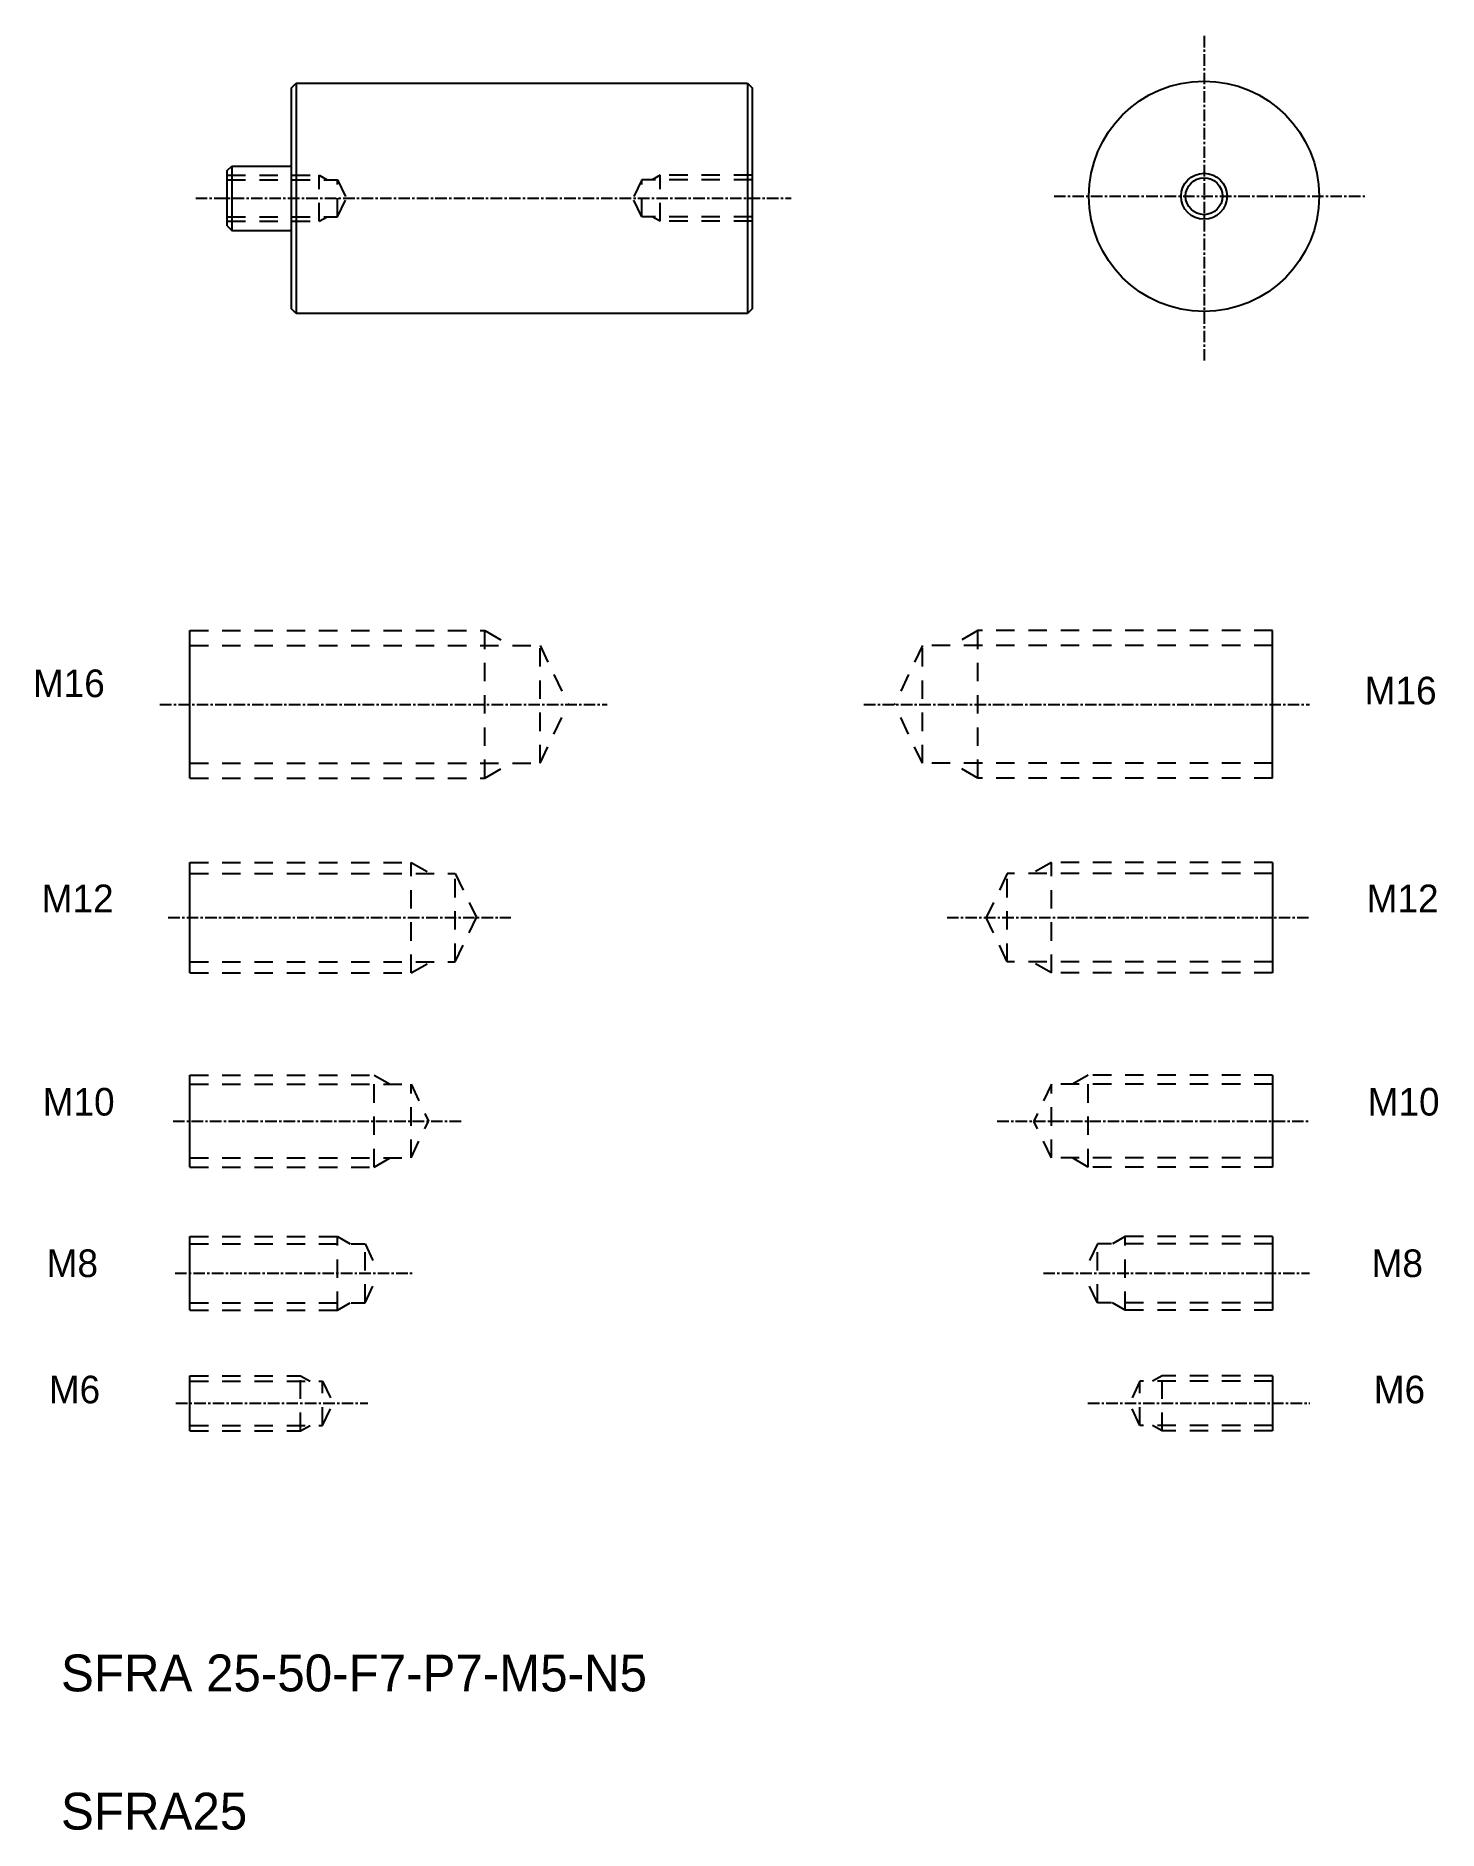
# Model space of a CAD drawing. Extents: x 161 to 313, y 38 to 233.
import ezdxf

# ---------------------------------------------------------------- set-up
doc = ezdxf.new("R2010")
doc.units = 0
doc.linetypes.add('CENTER', pattern=[2, 1.25, -0.25, 0.25, -0.25])
doc.linetypes.add('DASHED', pattern=[3.5, 2, -1.5])
doc.layers.get('0').update_dxf_attribs({"linetype": 'CONTINUOUS'})
doc.layers.add('CENTER', color=1, linetype='CENTER')

msp = doc.modelspace()

# ---------------------------------------------------------------- linework, layer by layer
for p, q in [((189.05, 227.44), (189.55, 227.94)), ((189.55, 227.94), (238.55, 227.94)), ((189.55, 227.94), (189.55, 202.94)), ((238.55, 227.94), (238.55, 202.94)), ((238.55, 227.94), (239.05, 227.44)), ((189.05, 203.44), (189.05, 227.44)), ((239.05, 227.44), (239.05, 203.44)), ((189.55, 221.69), (189.55, 221.69)), ((182.05, 218.44), (182.55, 218.94)), ((182.05, 212.44), (182.05, 218.44)), ((189.55, 215.44), (189.55, 215.44)), ((182.05, 212.44), (182.55, 211.94)), ((189.55, 202.94), (189.05, 203.44)), ((238.55, 202.94), (189.55, 202.94)), ((239.05, 203.44), (238.55, 202.94)), ((178.02, 152.52), (178.02, 168.52)), ((295.53, 152.52), (295.53, 168.52)), ((178.02, 131.37), (178.02, 143.37)), ((295.53, 143.37), (295.53, 131.37)), ((178.02, 110.29), (178.02, 120.29)), ((295.53, 120.29), (295.53, 110.29)), ((178.02, 94.78), (178.02, 102.78)), ((295.53, 102.78), (295.53, 94.78)), ((178.02, 81.66), (178.02, 87.66)), ((295.53, 87.66), (295.53, 81.66))]:
    msp.add_line(p, q)
at = {"color": 7}
msp.add_line((182.55, 218.94), (182.55, 211.94), dxfattribs=at)
at = {"color": 7, "linetype": 'CONTINUOUS'}
for p, q in [((182.55, 218.94), (188.85, 218.94)), ((182.55, 211.94), (188.85, 211.94))]:
    msp.add_line(p, q, dxfattribs=at)
at = {"color": 3, "linetype": 'DASHED'}
for p, q in [((182.05, 217.94), (192.05, 217.94)), ((182.05, 217.44), (194.05, 217.44)), ((192.05, 212.94), (192.05, 217.94)), ((192.05, 217.94), (192.92, 217.44)), ((194.05, 213.44), (194.05, 217.44)), ((194.05, 217.44), (195, 215.44)), ((227.05, 217.44), (226.1, 215.44)), ((239.05, 217.44), (227.05, 217.44)), ((227.05, 213.44), (227.05, 217.44)), ((229.05, 217.94), (228.18, 217.44)), ((239.05, 217.94), (229.05, 217.94)), ((229.05, 212.94), (229.05, 217.94)), ((194.05, 213.44), (195, 215.44)), ((227.05, 213.44), (226.1, 215.44)), ((182.05, 213.44), (194.05, 213.44)), ((182.05, 212.94), (192.05, 212.94)), ((192.05, 212.94), (192.92, 213.44)), ((239.05, 213.44), (227.05, 213.44)), ((229.05, 212.94), (228.18, 213.44)), ((239.05, 212.94), (229.05, 212.94)), ((178.02, 168.52), (210.02, 168.52)), ((210.02, 168.52), (212.79, 166.92)), ((210.02, 152.52), (210.02, 168.52)), ((263.53, 168.52), (260.76, 166.92)), ((263.53, 152.52), (263.53, 168.52)), ((295.53, 168.52), (263.53, 168.52)), ((178.02, 166.92), (216.02, 166.92)), ((216.02, 166.92), (219.07, 160.52)), ((216.02, 154.12), (216.02, 166.92)), ((257.53, 166.92), (254.48, 160.52)), ((257.53, 154.12), (257.53, 166.92)), ((295.53, 166.92), (257.53, 166.92)), ((216.02, 154.12), (219.07, 160.52)), ((257.53, 154.12), (254.48, 160.52)), ((178.02, 154.12), (216.02, 154.12)), ((210.02, 152.52), (212.79, 154.12)), ((295.53, 154.12), (257.53, 154.12)), ((263.53, 152.52), (260.76, 154.12)), ((178.02, 152.52), (210.02, 152.52)), ((295.53, 152.52), (263.53, 152.52)), ((178.02, 143.37), (202.02, 143.37)), ((178.02, 142.17), (206.82, 142.17)), ((202.02, 131.37), (202.02, 143.37)), ((202.02, 143.37), (204.1, 142.17)), ((206.82, 132.57), (206.82, 142.17)), ((206.82, 142.17), (209.11, 137.37)), ((266.73, 142.17), (264.45, 137.37)), ((295.53, 142.17), (266.73, 142.17)), ((266.73, 132.57), (266.73, 142.17)), ((271.53, 143.37), (269.45, 142.17)), ((295.53, 143.37), (271.53, 143.37)), ((271.53, 131.37), (271.53, 143.37)), ((206.82, 132.57), (209.11, 137.37)), ((266.73, 132.57), (264.45, 137.37)), ((178.02, 132.57), (206.82, 132.57)), ((202.02, 131.37), (204.1, 132.57)), ((295.53, 132.57), (266.73, 132.57)), ((271.53, 131.37), (269.45, 132.57)), ((178.02, 131.37), (202.02, 131.37)), ((295.53, 131.37), (271.53, 131.37)), ((178.02, 120.29), (198.02, 120.29)), ((178.02, 119.29), (202.02, 119.29)), ((198.02, 110.29), (198.02, 120.29)), ((198.02, 120.29), (199.75, 119.29)), ((202.02, 111.29), (202.02, 119.29)), ((202.02, 119.29), (203.92, 115.29)), ((271.53, 119.29), (269.63, 115.29)), ((295.53, 119.29), (271.53, 119.29)), ((271.53, 111.29), (271.53, 119.29)), ((275.53, 120.29), (273.8, 119.29)), ((295.53, 120.29), (275.53, 120.29)), ((275.53, 110.29), (275.53, 120.29)), ((202.02, 111.29), (203.92, 115.29)), ((271.53, 111.29), (269.63, 115.29)), ((178.02, 111.29), (202.02, 111.29)), ((198.02, 110.29), (199.75, 111.29)), ((295.53, 111.29), (271.53, 111.29)), ((275.53, 110.29), (273.8, 111.29)), ((178.02, 110.29), (198.02, 110.29)), ((295.53, 110.29), (275.53, 110.29)), ((178.02, 102.78), (194.02, 102.78)), ((178.02, 101.98), (197.02, 101.98)), ((194.02, 94.78), (194.02, 102.78)), ((194.02, 102.78), (195.41, 101.98)), ((197.02, 95.58), (197.02, 101.98)), ((197.02, 101.98), (198.54, 98.78)), ((276.53, 101.98), (275.01, 98.78)), ((276.53, 95.58), (276.53, 101.98)), ((295.53, 101.98), (276.53, 101.98)), ((279.53, 102.78), (278.15, 101.98)), ((279.53, 94.78), (279.53, 102.78)), ((295.53, 102.78), (279.53, 102.78)), ((197.02, 95.58), (198.54, 98.78)), ((276.53, 95.58), (275.01, 98.78)), ((178.02, 95.58), (197.02, 95.58)), ((194.02, 94.78), (195.41, 95.58)), ((295.53, 95.58), (276.53, 95.58)), ((279.53, 94.78), (278.15, 95.58)), ((178.02, 94.78), (194.02, 94.78)), ((295.53, 94.78), (279.53, 94.78)), ((178.02, 87.66), (190.02, 87.66)), ((190.02, 81.66), (190.02, 87.66)), ((190.02, 87.66), (191.06, 87.06)), ((283.53, 87.66), (282.49, 87.06)), ((295.53, 87.66), (283.53, 87.66)), ((283.53, 81.66), (283.53, 87.66)), ((178.02, 87.06), (192.42, 87.06)), ((192.42, 87.06), (193.56, 84.66)), ((192.42, 82.26), (192.42, 87.06)), ((281.13, 87.06), (279.99, 84.66)), ((295.53, 87.06), (281.13, 87.06)), ((281.13, 82.26), (281.13, 87.06)), ((192.42, 82.26), (193.56, 84.66)), ((281.13, 82.26), (279.99, 84.66)), ((178.02, 82.26), (192.42, 82.26)), ((190.02, 81.66), (191.06, 82.26)), ((295.53, 82.26), (281.13, 82.26)), ((283.53, 81.66), (282.49, 82.26)), ((178.02, 81.66), (190.02, 81.66)), ((295.53, 81.66), (283.53, 81.66))]:
    msp.add_line(p, q, dxfattribs=at)
msp.add_circle((288.09, 215.66), 12.5)
at = {"color": 3, "linetype": 'CONTINUOUS'}
msp.add_circle((288.09, 215.66), 2.5, dxfattribs=at)
at = {"color": 7, "linetype": 'CONTINUOUS'}
msp.add_circle((288.09, 215.66), 2, dxfattribs=at)
for centre, start, end in [((188.85, 219.14), 270, 0), ((188.85, 211.74), 0, 90)]:
    msp.add_arc(centre, 0.2, start, end)
at = {"layer": 'CENTER', "color": 1, "linetype": 'CENTER'}
for p, q in [((288.09, 233.07), (288.09, 197.82)), ((178.65, 215.44), (243.29, 215.44)), ((271.81, 215.66), (305.81, 215.66)), ((174.76, 160.52), (223.32, 160.52)), ((251.18, 160.52), (299.52, 160.52)), ((175.67, 137.37), (212.84, 137.37)), ((260.19, 137.37), (299.52, 137.37)), ((176.19, 115.29), (207.61, 115.29)), ((265.64, 115.29), (299.52, 115.29)), ((176.4, 98.78), (202.37, 98.78)), ((270.66, 98.78), (299.52, 98.78)), ((176.49, 84.66), (197.34, 84.66)), ((275.48, 84.66), (299.57, 84.66))]:
    msp.add_line(p, q, dxfattribs=at)

# ---------------------------------------------------------------- texts
at = {"color": 7}
for s, p in [('M16', (160.97, 161.3)), ('M16', (305.53, 160.52)), ('M12', (161.93, 137.96)), ('M12', (305.74, 137.96)), ('M10', (162.04, 115.89)), ('M10', (305.85, 115.89)), ('M8', (162.47, 98.36)), ('M8', (306.28, 98.36)), ('M6', (162.7, 84.66)), ('M6', (306.51, 84.66))]:
    msp.add_text(s, height=3, dxfattribs=at).set_placement(p)
for s, p in [('SFRA 25-50-F7-P7-M5-N5', (164.02, 53.4)), ('SFRA25', (164.02, 38.4))]:
    msp.add_text(s, height=4).set_placement(p)

doc.saveas('drawing.dxf')
